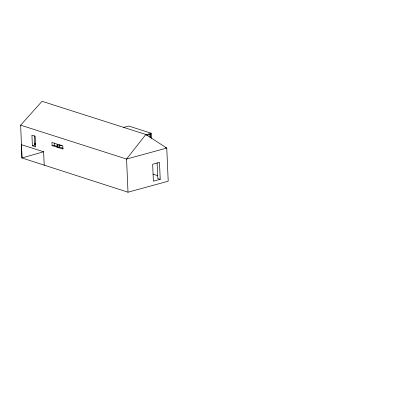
<?xml version="1.0" encoding="UTF-8"?>
<svg xmlns="http://www.w3.org/2000/svg" width="413" height="413" viewBox="0 0 413 413"><rect width="100%" height="100%" fill="white"/><g stroke="black" fill="none" stroke-linecap="round" stroke-linejoin="round"><path stroke-width="0.62" d="M145.83 134.488L126.564 159.051L128.009 192.2L168.205 181.224L166.759 148.076L145.83 134.488L42.043 101.293L20.65 125.175L21.961 157.967L128.009 192.2M43.613 151.772L21.961 157.967L21.502 144.705L43.613 151.772L44.206 165.396M34.248 143.936L35.456 143.605M34.697 144.498L35.719 144.22M32.39 145.81L35.621 146.847L35.157 136.249L31.925 135.211L32.39 145.81L34.821 145.149L34.413 135.794M52.048 145.588L57.139 147.214L56.999 144.065L51.909 142.439L52.048 145.588L53.509 145.185L57.459 146.455M123.704 127.38L128.67 126.022L151.23 133.239L151.457 138.391M58.935 145.701L60.773 145.195M58.868 146.042L61.929 145.206M57.748 147.41L62.921 149.062L62.786 145.918L57.608 144.261L57.748 147.41L59.193 147.013L63.204 148.303M145.644 134.762L151.23 133.239M146.661 135.361L150.337 134.354L150.477 137.55M160.229 179.304L153.393 181.168L152.655 164.25L159.49 162.386L160.229 179.304L157.807 178.524L157.121 162.867M150.337 134.354L149.893 134.215L150.033 137.405M165.546 147.689L166.759 148.076L126.564 159.051L20.65 125.175M153.058 174.172L157.823 175.695M59.08 144.493L59.193 147.013M54.33 143.058L54.444 145.598"/></g></svg>
